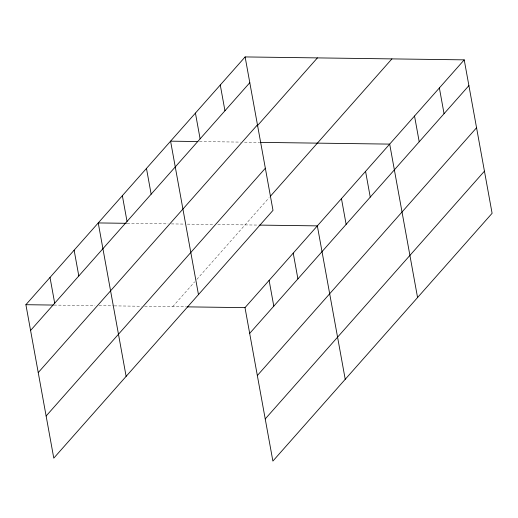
<?xml version="1.0" encoding="UTF-8"?>
<svg xmlns="http://www.w3.org/2000/svg" width="518" height="518" viewBox="0 0 518 518"><rect width="100%" height="100%" fill="white"/><g stroke="black" fill="none" stroke-linecap="round" stroke-linejoin="round"><path stroke-width="0.39" stroke-dasharray="2.59 1.94" d="M172.695 306.669L194.664 281.837M196.808 279.416L269.153 197.649M199.501 141.556L240.475 142.107M244.49 142.159L259.706 142.366M127.163 223.323L168.136 223.873M171.348 223.912L184.162 224.087M187.367 224.132L213.798 224.482M217.806 224.54L258.696 225.084M54.021 305.076L94.988 305.626M99.003 305.678L113.423 305.873M114.225 305.885L141.459 306.248M144.664 306.293L186.357 306.85"/><path stroke-width="0.78" d="M245.118 56.928L272.999 210.36L53.781 458.139L25.9 304.701L245.118 56.928L464.219 59.861L492.1 213.299L272.882 461.072L245.001 307.64L464.219 59.861M30.581 330.458L249.799 82.686M38.235 372.591L257.452 124.819M257.155 126.01L317.417 57.893M46.128 416.006L265.346 168.227M270.221 196.439L391.912 58.897M249.682 333.398L468.9 85.619M257.336 375.531L476.554 127.758M265.229 418.939L484.44 171.167M197.895 141.537L170.584 141.168L198.465 294.606M260.509 142.372L389.685 144.108L417.566 297.546M126.36 223.31L98.239 222.934L126.127 376.372M259.499 225.097L317.34 225.874L345.228 379.305M25.9 304.701L53.212 305.063M187.16 306.863L245.001 307.64M439.374 87.943L444.055 113.701M414.529 116.026L419.211 141.783M365.566 171.361L370.247 197.118M341.453 198.614L346.134 224.378M293.227 253.127L297.908 278.885M269.114 280.38L273.795 306.138M220.273 85.01L224.954 110.768M195.428 113.086L200.11 138.85M146.471 168.428L151.152 194.185M122.358 195.681L127.033 221.439M74.126 250.188L78.807 275.952M50.013 277.447L54.694 303.205"/></g></svg>
